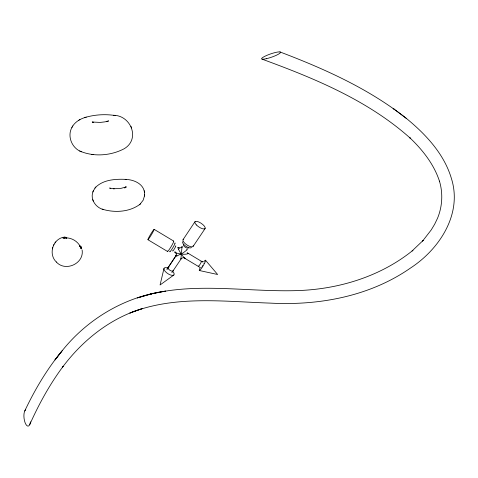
<?xml version="1.0" encoding="UTF-8"?>
<svg xmlns="http://www.w3.org/2000/svg" width="478" height="478" viewBox="0 0 478 478"><rect width="100%" height="100%" fill="white"/><g stroke="black" fill="none" stroke-linecap="round" stroke-linejoin="round"><path stroke-width="0.72" d="M182.148 247.353L182.142 246.732M140.09 204.172L143.161 200.216L144.565 195.651M144.619 195.048L144.404 191.762M144.529 196.07L144.655 194.63M181.138 258.365L181.078 258.718M62.821 237.381C52.347 239.98 48.403 254.696 56.41 262.052M181.993 246.917L180.923 258.939M163.978 268.457L160.076 284.96L173.813 275.041M52.377 248.847L52.676 247.592M93.037 191.553C89.984 198.985 95.492 207.297 102.818 209.37M187.191 249.767L183.104 252.916L176.968 255.951M188.195 253.645C184.902 254.995 179.632 253.938 176.137 252.982M93.258 191.009L95.247 187.752M92.875 191.959L93.419 190.614M29.702 424.691C38.873 404.149 49.754 384.288 63.227 366.232L62.445 367.289C82.449 340.479 109.826 318.503 142.115 308.663L129.855 313.048C174.619 295.153 223.62 301.558 270.5 303.124C318.945 305.675 369.339 296.396 409.831 268.505L410.68 267.919C439.449 249.104 462.549 214.013 451.465 178.676C444.247 154.077 425.994 134.557 406.617 118.61L405.499 117.719C368.048 88.352 324.138 68.724 279.917 51.923M72.082 127.136C67.087 135.609 71.449 147.23 80.179 151.251M24.76 410.943C34.78 389.785 46.766 369.47 61.674 351.372L62.463 350.368C87.964 318.653 125.164 296.659 165.621 291.12L150.97 293.976L137.24 297.925L151.562 293.821L150.97 293.976C198.298 282.689 246.959 291.819 294.908 290.666C337.068 289.764 379.861 277.091 412.938 250.317L412.078 250.968L423.221 240.362L422.582 241.085L431.252 229.888L434.669 224.206L437.513 218.285C442.371 206.556 443.124 193.273 439.449 181.114L439.593 181.568C434.048 164.265 422.474 149.745 409.449 137.395L410.572 138.453C368.305 100.523 314.811 78.452 262.123 59.176M53.339 245.746L53.918 244.569M72.572 126.3C75.381 121.723 80.292 118.903 85.329 117.397M71.867 127.507L72.781 125.947M194.994 221.684L183.044 239.669M167.097 269.12L176.018 255.688L166.941 269.353M171.847 272.675L180.971 259.082M205.17 228.442L193.178 246.301M61.674 351.372L54.976 359.94L62.463 350.368M54.976 242.908L55.795 241.886M95.576 187.364C103.278 179.656 115.282 178.933 125.583 179.358M94.931 188.123L95.881 187.006M124.925 187.764L124.698 187.991L126.15 186.898L125.254 187.466M102.167 209.137C114.385 212.949 129.239 212.184 139.791 204.435M139.391 204.799L140.502 203.795M125.081 187.591L126.013 186.916M78.344 120.534L78.84 120.241M79.444 119.888L79.91 119.608M106.869 121.747L108.602 120.892L105.142 121.842L100.231 122.422L92.2 122.021L93.341 122.32C91.716 121.759 94.435 122.804 93.563 122.416M125.875 187.041L120.856 188.392L113.854 188.762M85.562 117.325C94.805 114.684 104.67 114.033 114.182 115.383M84.6 117.624L86.243 117.116M79.288 246.451L80.155 246.284A2.982 0.902 78.9 0 0 81.63 247.837L80.262 248.1M186.653 249.576L187.173 249.612M203.007 261.669L202.415 261.633M113.298 188.738L114.218 188.786M113.716 188.756L109.593 188.039L110.777 188.583L110.43 188.38M79.647 150.982C93.58 157.107 110.842 155.78 124.202 148.736C140.52 139.068 130.954 115.353 113.471 115.27M125.953 179.393C133.744 179.746 143.107 183.534 144.493 192.168M125.146 179.322L126.431 179.429M91.591 154.394L92.356 154.466M92.511 154.478L93.216 154.549M114.409 115.419L115.168 115.545M199.416 270.53L217.651 274.509L205.48 260.211M102.967 209.424L103.589 209.645M187.155 252.784L188.218 253.549M80.818 151.568L81.332 151.825M184.627 258.204L200.276 267.572M167.503 251.452L147.917 239.717M154.149 229.35A6.053 0.448 -59 0 1 149.674 237.482A6.053 0.448 -59 0 1 149.22 236.741A6.053 0.448 -59 0 1 154.149 229.35L173.729 241.115M187.699 253.029L202.672 262.034M406.617 118.61L393.119 108.41L394.201 109.229M56.338 261.986C65.325 272.191 84.379 263.551 82.114 249.946M184.084 257.732L181.192 254.015L178.527 249.391M179.005 247.963L179.346 248.321M131.002 126.288L131.157 126.652M131.546 127.578L131.707 127.949M93.102 200.67L93.252 201.071M92.75 199.696L92.899 200.103M64.124 238.576L63.711 237.249A3.017 0.914 -16.9 0 0 65.833 237.823L66.042 238.486M144.177 190.764L144.266 191.164M181.019 258.974A2.999 2.737 15.4 0 1 185.117 258.21M184.908 258.353A2.593 0.771 61.5 0 1 184.096 257.654M182.052 246.666A3.023 2.772 16.6 0 1 177.936 247.437M178.151 247.311A2.569 0.765 61.3 0 1 178.897 247.933M178.569 249.367A2.599 0.771 61.3 0 1 177.894 247.652M203.807 261.783A5.993 0.837 -59 0 1 205.116 262.016A5.993 0.837 -59 0 1 200.503 269.598A5.993 0.837 -59 0 1 200.097 267.883M203.951 263.169A2.999 0.418 -59 0 1 203.879 263.384M202.809 265.511A2.999 0.418 -59 0 1 202.475 266.061M201.812 267.035A2.999 0.418 -59 0 1 201.704 267.172M172.683 271.343A5.963 2.456 33.7 0 1 171.937 275.346A5.963 2.456 33.7 0 1 164.312 270.148A5.963 2.456 33.7 0 1 168.065 268.194M174.864 252.067A3.005 2.743 17 0 1 175.898 255.903M175.976 255.7A2.599 0.711 -33.8 0 1 176.627 255.085M176.974 255.891A2.563 0.705 -33.7 0 1 176.029 256.124M174.948 251.876A2.599 1.034 4.7 0 1 175.181 251.781M176.173 252.916A2.563 1.022 4.7 0 1 174.834 252.259M175.593 246.015A3.017 0.311 -59 0 1 174.452 248.745A3.017 0.311 -59 0 1 172.755 250.693M174.721 243.194A5.15 0.52 -59 0 1 172.797 247.795A5.15 0.52 -59 0 1 169.857 251.225M173.299 241.384A6.035 0.598 -59 0 1 171.178 246.517A6.035 0.598 -59 0 1 167.527 251.022M188.487 247.825A3.023 1.153 33.7 0 1 185.315 247.263A3.023 1.153 33.7 0 1 183.468 244.521M191.373 247.371A5.162 1.954 33.7 0 1 185.918 246.266A5.162 1.954 33.7 0 1 182.811 241.653M193.255 245.435A6.053 2.282 33.7 0 1 186.964 244.975A6.053 2.282 33.7 0 1 183.737 239.203M173.108 270.249A2.988 1.225 33.7 0 1 171.5 271.026A2.988 1.225 33.7 0 1 168.358 268.791A2.988 1.225 33.7 0 1 168.949 267.292M201.017 261.514A2.999 0.412 -59 0 1 200.24 264.011A2.999 0.412 -59 0 1 198.34 265.989M66.812 238.337A14.89 4.732 79 0 0 62.923 238.092A15.009 13.342 27.6 0 1 81.278 248.93A15.051 4.774 -17.2 0 0 79.707 245.776M30.431 421.817A8.305 3.191 83.3 0 1 25.119 422.755A8.305 3.191 83.3 0 1 25.758 409.765M196.398 224.953A6.112 2.169 33.8 0 0 205.092 228.562A6.112 2.169 33.8 0 0 198.603 221.911A6.112 2.169 33.8 0 0 196.398 224.953M266.21 58.734A10.032 1.697 -19.2 0 0 280.544 52.377A10.032 1.697 -19.2 0 0 266.407 55.562A10.032 1.697 -19.2 0 0 266.21 58.734"/></g></svg>
